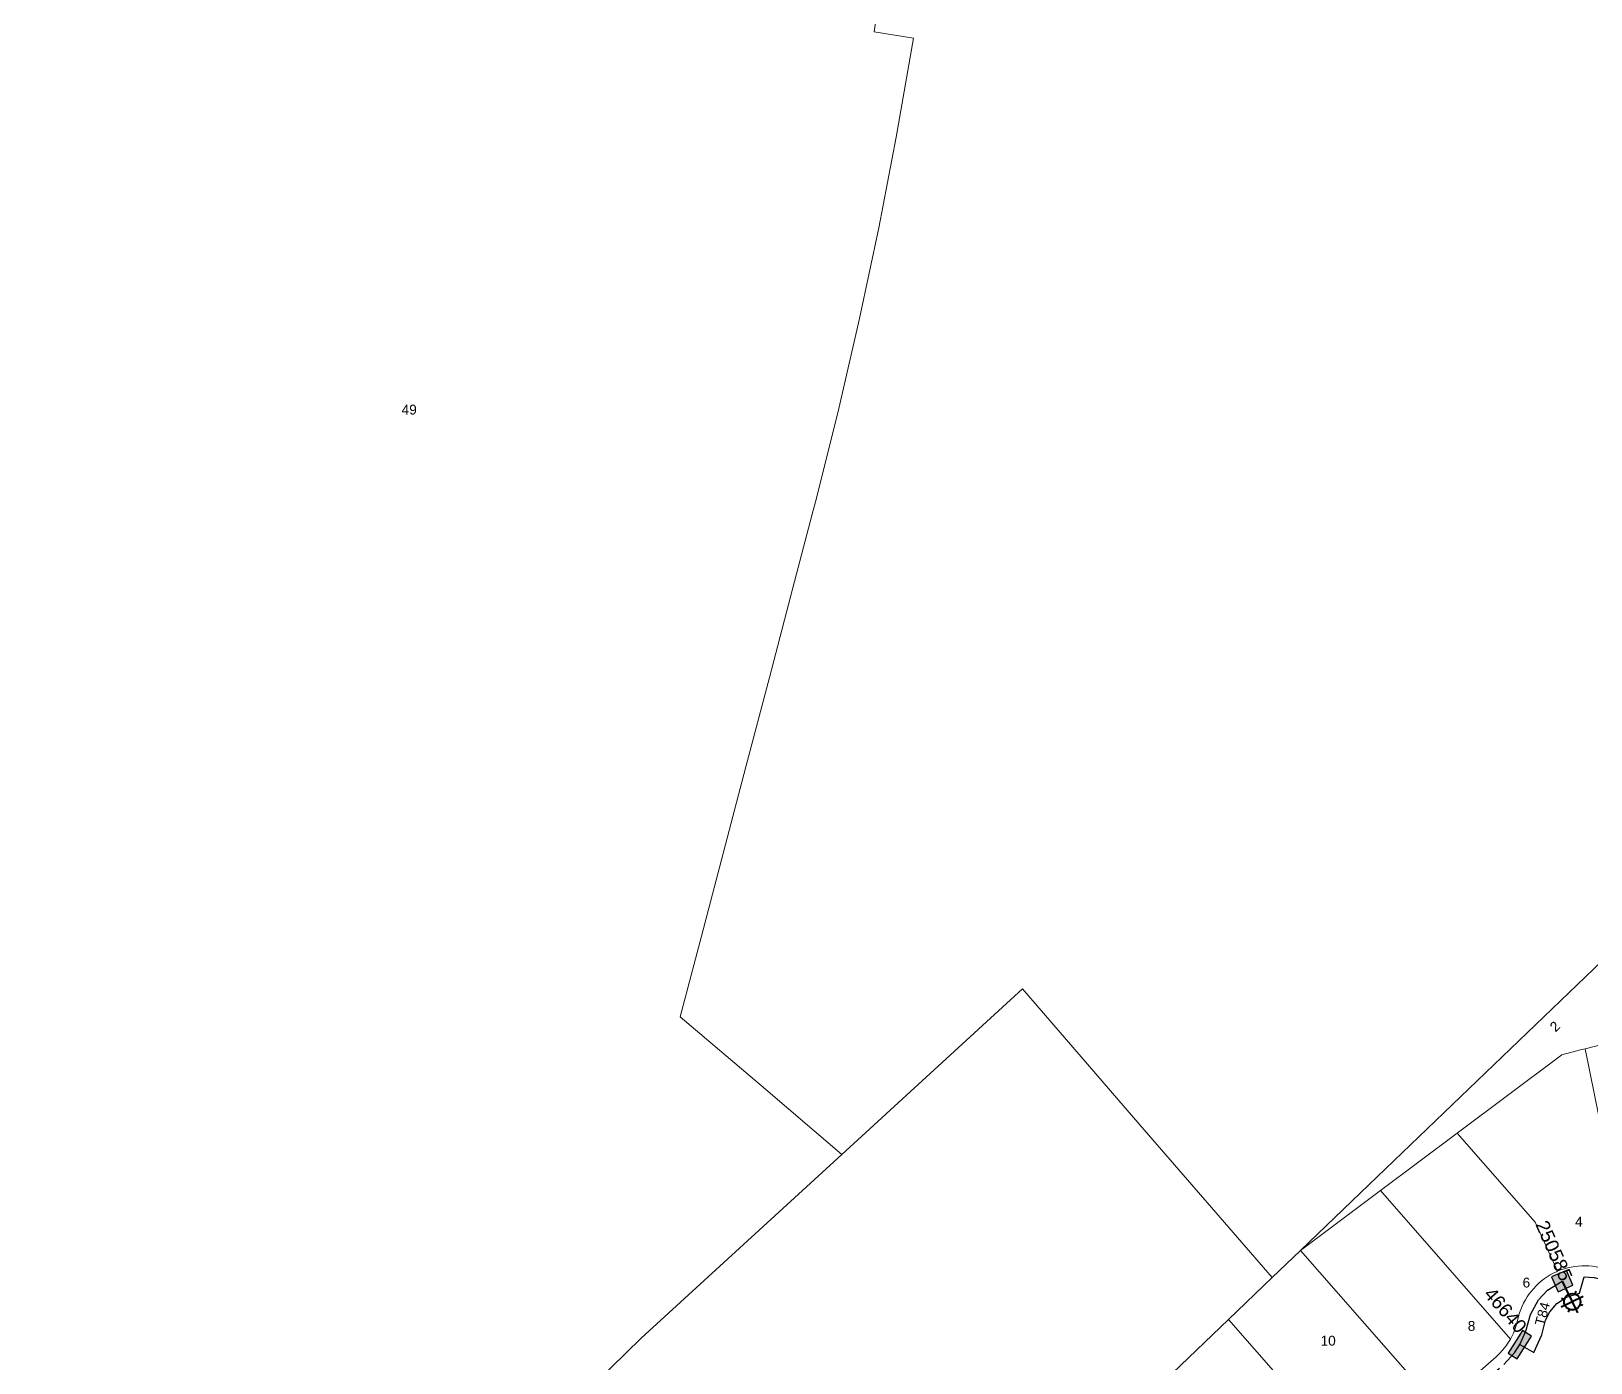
# Model space of a CAD drawing. Header units: metres. Extents: x 289087 to 291245, y 6227587 to 6229773.
# Drawn here: x 290564.1 to 290850.8, y 6229185.3 to 6229430.1 of the extents above; entities that cross this region are included whole.
import ezdxf
from ezdxf.enums import TextEntityAlignment as Align

# ---------------------------------------------------------------- set-up
doc = ezdxf.new("R2010")
doc.units = ezdxf.units.M
doc.linetypes.add('Cable Exist UG', pattern=[8.2, 4, -1.2, 1.8, -1.2])
doc.layers.add('Cadastre Land Parcels_SP_EXT', color=9, linetype='Continuous', lineweight=5)
doc.layers.add('Cadastre Roads_SP_EXT', color=9, linetype='Continuous', lineweight=5)
for name, color, linetype in [('Equip_SP_SL_EXT', 7, 'Continuous'), ('Mains_LV_EXT', 7, 'Continuous'), ('Mains_LV_SL_EXT', 7, 'Continuous'), ('SupportsUG_SP_LV_EXT', 7, 'Continuous'), ('SupportsUG_SP_LV_SL_EXT', 7, 'Continuous')]:
    doc.layers.add(name, color=color, linetype=linetype)
doc.styles.add('COLUMN_LABEL', font='arial.ttf')
doc.styles.add('iecARIAL', font='arial.ttf', dxfattribs={"height": 2})
doc.styles.add('POLE_LABEL', font='arial.ttf')
doc.styles.get("Standard").update_dxf_attribs({"font": 'arial.ttf'})

# ---------------------------------------------------------------- blocks, each defined once
blk = doc.blocks.new('COLUMN_EXT')
blk.add_hatch(color=256).paths.add_polyline_path([(-1.49, 1.48), (-1.49, -1.49), (1.48, -1.49), (1.48, 1.48)])
blk.add_lwpolyline([(-1.49, -1.49), (1.48, -1.49), (1.48, 1.48), (-1.49, 1.48)], close=True)
for tag, height, style, flags, p in [('ASSET_NUM', 2.5, 'COLUMN_LABEL', 8, (2, 2)), ('STRUCTURE_PLANT_NUMBER', 0.2, 'POLE_LABEL', 9, (1.81, 0.03)), ('STREET_CODE', 0.2, 'COLUMN_LABEL', 9, (1.81, -0.2))]:
    blk.add_attdef(tag, text='', height=height, dxfattribs=dict(style=style, flags=flags)).set_placement(p, align=Align.MIDDLE_LEFT)
at = {"flags": 1}
blk.add_attdef('Z', (1.81, -2.35), '', height=0.2, dxfattribs=at)
at = {"flags": 9}
for tag, p in [('COLUMN_TYPE', (1.81, -0.4)), ('OWNED_BY', (1.81, -0.6)), ('STATE', (1.81, -0.8)), ('USAGE', (1.81, -1)), ('STREETNAME', (1.81, -1.6)), ('SUBURB', (1.81, -1.8)), ('LEGEND', (1.81, -1.2)), ('LOCATION', (1.81, -1.4)), ('NOTES', (1.81, -2))]:
    blk.add_attdef(tag, text='', height=0.2, dxfattribs=at).set_placement(p, align=Align.MIDDLE_LEFT)
blk = doc.blocks.new('PILLAR_EXT')
blk.add_hatch(color=256).paths.add_polyline_path([(-2.475, 0.99), (-2.475, -0.99), (2.475, -0.99), (2.475, 0.99)])
blk.add_lwpolyline([(-2.475, -0.99), (2.475, -0.99), (2.475, 0.99), (-2.475, 0.99)], close=True)
at = {"style": 'iecARIAL', "flags": 8}
blk.add_attdef('ASSET_NUM', (1.5, 3.5), '', height=2.5, dxfattribs=at)
for tag, p, flags in [('OWNED_BY', (0, -0.2), 9), ('STATE', (0, -0.4), 9), ('SUPPORT_TYPE', (0, -0.6), 9), ('STREETNAME', (0, -1.8), 9), ('SUBURB', (0, -2), 1), ('USAGE', (0, -0.8), 9), ('LEGEND', (0, -1), 9), ('LOCATION', (0, -1.2), 9), ('NOTES', (0, -1.4), 9), ('PARENT', (0, -1.6), 9)]:
    blk.add_attdef(tag, p, '', height=0.2, dxfattribs=dict(flags=flags))
blk = doc.blocks.new('SL_LANTERN_EXT')
at = {"lineweight": 40}
for p, q in [((0, 1.97), (0, 6.47)), ((-2.25, 4.22), (2.25, 4.22)), ((-1.46, 5.68), (-1.06, 5.28)), ((-1.46, 2.76), (-1.06, 3.16)), ((1.46, 5.68), (1.06, 5.28)), ((1.46, 2.76), (1.06, 3.16)), ((0, 0), (0, 2.72))]:
    blk.add_line(p, q, dxfattribs=at)
blk.add_circle((0, 4.22), 1.5, dxfattribs=at)
at = {"style": 'iecARIAL', "flags": 9}
blk.add_attdef('ASSET_NUM', (1.5, 1.5), '', height=2.5, dxfattribs=at)
for tag, p, height, flags in [('OPERATING_VOLTAGE', (0.98, -1.65), 0.2, 9), ('ORIENTATION', (0.98, -1.85), 0.2, 9), ('OWNED_BY', (0.98, -2.05), 0.2, 9), ('STATE', (0.98, -2.25), 0.2, 9), ('CONSTRUCTED_VOLTAGE', (0.98, -0.65), 0.2, 9), ('CONTROL_TYPE', (0.98, -0.85), 0.2, 9), ('LANTERN_PURPOSE', (0.98, -1.05), 0.2, 9), ('LANTERN_TYPE', (0.98, -1.25), 0.2, 9), ('NO_PHASES', (0.98, -1.45), 0.2, 9), ('USAGE', (0.98, -2.45), 0.2, 9), ('CEXIST', (0.98, -2.65), 0.2, 9), ('CNEW', (0.98, -2.85), 0.2, 9), ('CNUMBER', (0.98, -3.05), 0.2, 9), ('LNUMBER', (2.18, -3.25), 2.5, 8), ('CREMOVE', (0.98, -3.25), 0.2, 9), ('CREPLACE', (0.98, -3.45), 0.2, 9), ('LKINGHEIGHT', (0.98, -3.65), 0.2, 9), ('LBRACKET', (0.98, -3.85), 0.2, 9), ('LBRACKETVOCAB', (0.98, -4.05), 0.2, 9), ('LCATEGORY', (0.98, -4.25), 0.2, 9), ('LCHARGE1', (0.98, -4.45), 0.2, 9), ('LCHARGE1PERCENT', (0.98, -4.65), 0.2, 9), ('LCHARGE2', (0.98, -4.85), 0.2, 9), ('LCHARGE2PERCENT', (0.98, -5.05), 0.2, 9), ('LCHARGE3', (0.98, -5.25), 0.2, 9), ('LCHARGE3PERCENT', (0.98, -5.45), 0.2, 9), ('LEXIST', (0.98, -5.65), 0.2, 9), ('LLAMP', (0.98, -5.85), 0.2, 9), ('LLAMPVOCAB', (0.98, -6.05), 0.2, 9), ('LMAST', (0.98, -6.25), 0.2, 9), ('LMASTVOCAB', (0.98, -6.45), 0.2, 9), ('LNEW', (0.98, -6.65), 0.2, 9), ('LANTNUMBER', (0.98, -6.85), 0.2, 9), ('LOUTREACH', (0.98, -7.25), 0.2, 9), ('LOUTREACHVOCAB', (0.98, -7.45), 0.2, 9), ('LRATECODE', (0.98, -7.65), 0.2, 9), ('LREMOVE', (0.98, -7.85), 0.2, 9), ('LREPLACE', (0.98, -8.05), 0.2, 9), ('LTYPE', (0.98, -8.25), 0.2, 9), ('LTYPEVOCAB', (0.98, -8.45), 0.2, 9), ('LEGEND', (0.98, -8.65), 0.2, 9), ('STREETNAME', (0.98, -9.25), 0.2, 9), ('SUBURB', (0.98, -9.45), 0.2, 1), ('LOCATION', (0.98, -8.85), 0.2, 9), ('NOTES', (0.98, -9.05), 0.2, 9)]:
    blk.add_attdef(tag, p, '', height=height, dxfattribs=dict(flags=flags))

msp = doc.modelspace()

# ---------------------------------------------------------------- linework, layer by layer
at = {"layer": 'Cadastre Land Parcels_SP_EXT', "linetype": 'Continuous'}
msp.add_lwpolyline([(290518.36, 6229134.49), (290598.85, 6229114.14), (290676.24, 6229189.82), (290676.24, 6229189.82), (290713.13, 6229223.62), (290698.29, 6229236.28), (290683.45, 6229248.93), (290687.64, 6229264.89), (290695.51, 6229294.88), (290699.83, 6229311.33), (290704.15, 6229327.78), (290707.71, 6229341.34), (290708.46, 6229344.25), (290712.58, 6229360.74), (290716.4, 6229377.31), (290719.93, 6229393.95), (290723.15, 6229410.64), (290726.32, 6229428.87), (290719.11, 6229430), (290724.67, 6229469.03)], dxfattribs=at)
for points in [[(290797.46, 6229205.97), (290812.14, 6229216.96), (290826.24, 6229227.51), (290845.51, 6229241.94), (290848.91, 6229242.82), (290849.77, 6229243.04), (290867.44, 6229247.61), (290877.08, 6229244.93), (290891.21, 6229296), (290810.02, 6229218.03), (290797.46, 6229205.97)], [(290877.08, 6229244.93), (290867.44, 6229247.61), (290849.77, 6229243.04), (290856.67, 6229208.91), (290854.8, 6229202.17), (290860.88, 6229200.47), (290864.43, 6229199.49), (290877.08, 6229244.93)], [(290854.8, 6229202.17), (290856.67, 6229208.91), (290849.77, 6229243.04), (290848.91, 6229242.82), (290845.51, 6229241.94), (290826.24, 6229227.51), (290840.57, 6229211.13), (290844.71, 6229202.13), (290845.32, 6229202.37), (290845.94, 6229202.58), (290846.57, 6229202.76), (290847.21, 6229202.9), (290847.86, 6229203.01), (290848.51, 6229203.08), (290849.16, 6229203.13), (290849.81, 6229203.13), (290850.47, 6229203.1), (290851.12, 6229203.04), (290851.77, 6229202.95), (290852.41, 6229202.82), (290852.97, 6229202.68), (290854.8, 6229202.17)], [(290844.71, 6229202.13), (290840.57, 6229211.13), (290826.24, 6229227.51), (290812.14, 6229216.96), (290836.05, 6229189.66), (290836.29, 6229190.13), (290836.58, 6229190.72), (290836.83, 6229191.33), (290837.04, 6229191.95), (290837.23, 6229192.57), (290837.53, 6229193.85), (290837.72, 6229194.48), (290837.94, 6229195.09), (290838.18, 6229195.7), (290838.46, 6229196.29), (290838.78, 6229196.87), (290839.12, 6229197.42), (290839.49, 6229197.96), (290839.89, 6229198.49), (290840.31, 6229198.98), (290840.76, 6229199.46), (290841.23, 6229199.91), (290841.73, 6229200.34), (290842.25, 6229200.74), (290842.79, 6229201.11), (290843.35, 6229201.45), (290843.92, 6229201.76), (290844.51, 6229202.05), (290844.71, 6229202.13)], [(290836.05, 6229189.66), (290812.14, 6229216.96), (290797.46, 6229205.97), (290822.76, 6229177.08), (290833.39, 6229186.39), (290833.62, 6229186.59), (290834.09, 6229187.05), (290834.53, 6229187.53), (290834.95, 6229188.03), (290835.34, 6229188.56), (290835.71, 6229189.1), (290836.05, 6229189.66)], [(290808.98, 6229165.01), (290822.76, 6229177.08), (290797.46, 6229205.97), (290792.24, 6229200.97), (290784.22, 6229193.27), (290808.98, 6229165.01)], [(290795.21, 6229152.95), (290808.98, 6229165.01), (290784.22, 6229193.27), (290770.99, 6229180.59), (290795.21, 6229152.95)]]:
    msp.add_lwpolyline(points, close=True, dxfattribs=at)
at = {"layer": 'Cadastre Roads_SP_EXT', "linetype": 'Continuous'}
for points in [[(290499.44, 6228935.88), (290572.01, 6229000.07), (290592.75, 6229018.41), (290678.23, 6229094), (290711.17, 6229123.19), (290716.88, 6229128.66), (290738.28, 6229149.2), (290757.77, 6229167.9), (290770.99, 6229180.59), (290784.21, 6229193.27), (290792.24, 6229200.97), (290767.93, 6229229.07), (290746.33, 6229254.03), (290713.13, 6229223.62), (290676.24, 6229189.82), (290598.85, 6229114.14), (290503.62, 6229021.43)], [(290851.12, 6229203.04), (290850.47, 6229203.1), (290849.81, 6229203.13), (290849.16, 6229203.13), (290848.51, 6229203.08), (290847.86, 6229203.01), (290847.21, 6229202.9), (290846.57, 6229202.76), (290845.94, 6229202.58), (290845.32, 6229202.37), (290844.71, 6229202.13), (290844.51, 6229202.05), (290843.92, 6229201.76), (290843.35, 6229201.45), (290842.79, 6229201.11), (290842.25, 6229200.74), (290841.73, 6229200.34), (290841.23, 6229199.91), (290840.76, 6229199.46), (290840.31, 6229198.98), (290839.89, 6229198.49), (290839.49, 6229197.96), (290839.12, 6229197.42), (290838.78, 6229196.87), (290838.46, 6229196.29), (290838.18, 6229195.7), (290837.94, 6229195.09), (290837.72, 6229194.48), (290837.53, 6229193.85), (290837.23, 6229192.57), (290837.04, 6229191.95), (290836.83, 6229191.33), (290836.58, 6229190.72), (290836.29, 6229190.13), (290836.05, 6229189.66), (290835.71, 6229189.1), (290835.34, 6229188.56), (290834.95, 6229188.03), (290834.53, 6229187.53), (290834.09, 6229187.05), (290833.62, 6229186.59), (290833.39, 6229186.39), (290822.76, 6229177.08)]]:
    msp.add_lwpolyline(points, dxfattribs=at)
at = {"layer": 'Mains_LV_EXT', "linetype": 'Cable Exist UG'}
for points in [[(290837.76, 6229188.64), (290840.37, 6229187.16), (290841.81, 6229190.45), (290842.47, 6229193.15), (290843.29, 6229194.66), (290844.59, 6229196.2), (290846.33, 6229197.37), (290848.71, 6229198.08), (290849.6, 6229201.13), (290851.46, 6229200.97), (290854.26, 6229200.24)], [(290810.29, 6229163.49), (290834.84, 6229185.01), (290836.78, 6229187.14), (290837.76, 6229188.64)]]:
    msp.add_lwpolyline(points, dxfattribs=at)
at = {"layer": 'Mains_LV_SL_EXT', "linetype": 'Cable Exist UG'}
msp.add_lwpolyline([(290837.76, 6229188.64), (290838.87, 6229191.09), (290839.72, 6229194.16), (290841.18, 6229196.89), (290842.85, 6229198.67), (290845.55, 6229200.32)], dxfattribs=at)

# ---------------------------------------------------------------- block references
at = {"layer": 'Equip_SP_SL_EXT', "rotation": 205.9948379490134}
msp.add_blockref('SL_LANTERN_EXT', (290845.55, 6229200.32), dxfattribs=at)
at = {"layer": 'SupportsUG_SP_LV_EXT'}
ref = msp.add_blockref('PILLAR_EXT', (290837.76, 6229188.64), dxfattribs=dict(at, rotation=237.9796066206917))
ref.add_attrib('ASSET_NUM', '46640', dxfattribs={"layer": '0', "height": 2.5, "rotation": 311.1348, "style": 'iecARIAL'}).set_placement((290839.26, 6229192.14), align=Align.TOP_RIGHT)
at = {"layer": 'SupportsUG_SP_LV_SL_EXT'}
ref = msp.add_blockref('COLUMN_EXT', (290845.55, 6229200.32), dxfattribs=dict(at, rotation=203.5489538781453))
ref.add_attrib('ASSET_NUM', '250585', dxfattribs={"layer": '0', "height": 2.5, "rotation": 293.6167, "style": 'COLUMN_LABEL'}).set_placement((290847.55, 6229201.07), align=Align.TOP_RIGHT)

# ---------------------------------------------------------------- texts
at = {"layer": 'Cadastre Land Parcels_SP_EXT'}
for s, rotation, p in [('49', 0.2894, (290632.22, 6229359.65)), ('2', 43.8179, (290844.33, 6229246.02))]:
    msp.add_text(s, height=1.8, rotation=rotation, dxfattribs=at).set_placement(p)
for s, p in [('4', (290847.92, 6229210.34)), ('6', (290838.27, 6229199.14)), ('8', (290828.19, 6229191.18)), ('10', (290801.13, 6229188.46))]:
    msp.add_text(s, height=1.8, dxfattribs=at).set_placement(p)
at = {"layer": 'Mains_LV_EXT'}
msp.add_text('T84', height=1.8, rotation=74.9993, dxfattribs=at).set_placement((290842.23, 6229191.97))

doc.saveas('drawing.dxf')
